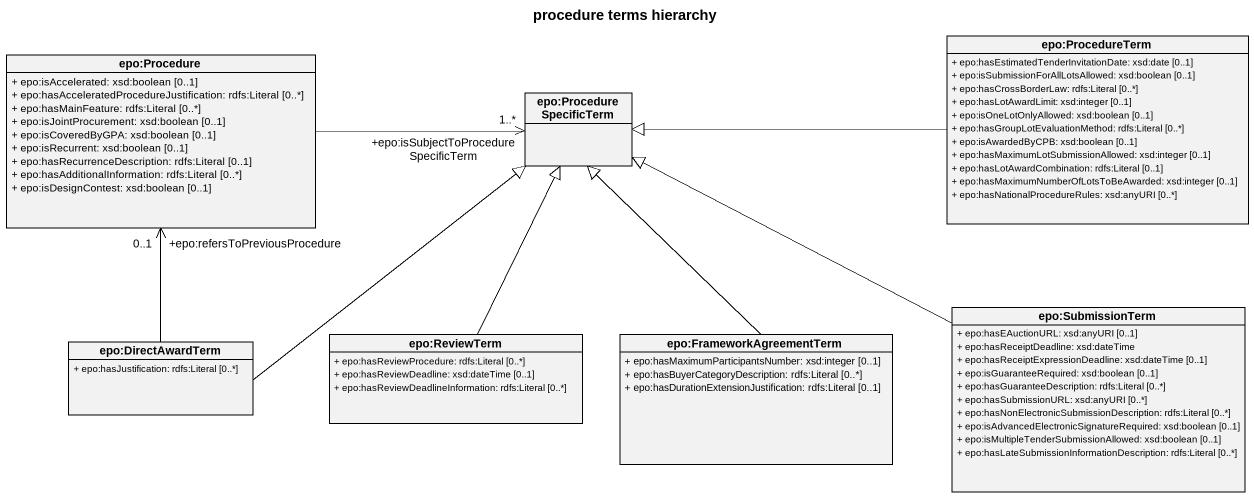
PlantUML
@startuml
title procedure terms hierarchy
hide circle
hide empty members
skinparam classAttributeIconSize 0
class "epo:ProcedureTerm" as epo_ProcedureTerm {
  + epo:hasEstimatedTenderInvitationDate: xsd:date [0..1]
  + epo:isSubmissionForAllLotsAllowed: xsd:boolean [0..1]
  + epo:hasCrossBorderLaw: rdfs:Literal [0..*]
  + epo:hasLotAwardLimit: xsd:integer [0..1]
  + epo:isOneLotOnlyAllowed: xsd:boolean [0..1]
  + epo:hasGroupLotEvaluationMethod: rdfs:Literal [0..*]
  + epo:isAwardedByCPB: xsd:boolean [0..1]
  + epo:hasMaximumLotSubmissionAllowed: xsd:integer [0..1]
  + epo:hasLotAwardCombination: rdfs:Literal [0..1]
  + epo:hasMaximumNumberOfLotsToBeAwarded: xsd:integer [0..1]
  + epo:hasNationalProcedureRules: xsd:anyURI [0..*]
}
class "epo:Procedure" as epo_Procedure {
  + epo:isAccelerated: xsd:boolean [0..1]
  + epo:hasAcceleratedProcedureJustification: rdfs:Literal [0..*]
  + epo:hasMainFeature: rdfs:Literal [0..*]
  + epo:isJointProcurement: xsd:boolean [0..1]
  + epo:isCoveredByGPA: xsd:boolean [0..1]
  + epo:isRecurrent: xsd:boolean [0..1]
  + epo:hasRecurrenceDescription: rdfs:Literal [0..1]
  + epo:hasAdditionalInformation: rdfs:Literal [0..*]
  + epo:isDesignContest: xsd:boolean [0..1]
}
class "epo:ProcedureSpecificTerm" as epo_ProcedureSpecificTerm
class "epo:SubmissionTerm" as epo_SubmissionTerm {
  + epo:hasEAuctionURL: xsd:anyURI [0..1]
  + epo:hasReceiptDeadline: xsd:dateTime
  + epo:hasReceiptExpressionDeadline: xsd:dateTime [0..1]
  + epo:isGuaranteeRequired: xsd:boolean [0..1]
  + epo:hasGuaranteeDescription: rdfs:Literal [0..*]
  + epo:hasSubmissionURL: xsd:anyURI [0..*]
  + epo:hasNonElectronicSubmissionDescription: rdfs:Literal [0..*]
  + epo:isAdvancedElectronicSignatureRequired: xsd:boolean [0..1]
  + epo:isMultipleTenderSubmissionAllowed: xsd:boolean [0..1]
  + epo:hasLateSubmissionInformationDescription: rdfs:Literal [0..*]
}
class "epo:DirectAwardTerm" as epo_DirectAwardTerm {
  + epo:hasJustification: rdfs:Literal [0..*]
}
class "epo:ReviewTerm" as epo_ReviewTerm {
  + epo:hasReviewProcedure: rdfs:Literal [0..*]
  + epo:hasReviewDeadline: xsd:dateTime [0..1]
  + epo:hasReviewDeadlineInformation: rdfs:Literal [0..*]
}
class "epo:FrameworkAgreementTerm" as epo_FrameworkAgreementTerm {
  + epo:hasMaximumParticipantsNumber: xsd:integer [0..1]
  + epo:hasBuyerCategoryDescription: rdfs:Literal [0..*]
  + epo:hasDurationExtensionJustification: rdfs:Literal [0..1]
}
epo_ProcedureTerm -left-|> epo_ProcedureSpecificTerm
epo_Procedure -right-> "+epo:isSubjectToProcedureSpecificTerm\n1..*" epo_ProcedureSpecificTerm
epo_SubmissionTerm -left-|> epo_ProcedureSpecificTerm
epo_DirectAwardTerm -up-> "+epo:refersToPreviousProcedure\n0..1" epo_Procedure
epo_DirectAwardTerm -right-|> epo_ProcedureSpecificTerm
epo_ReviewTerm -up-|> epo_ProcedureSpecificTerm
epo_FrameworkAgreementTerm -up-|> epo_ProcedureSpecificTerm
@enduml
